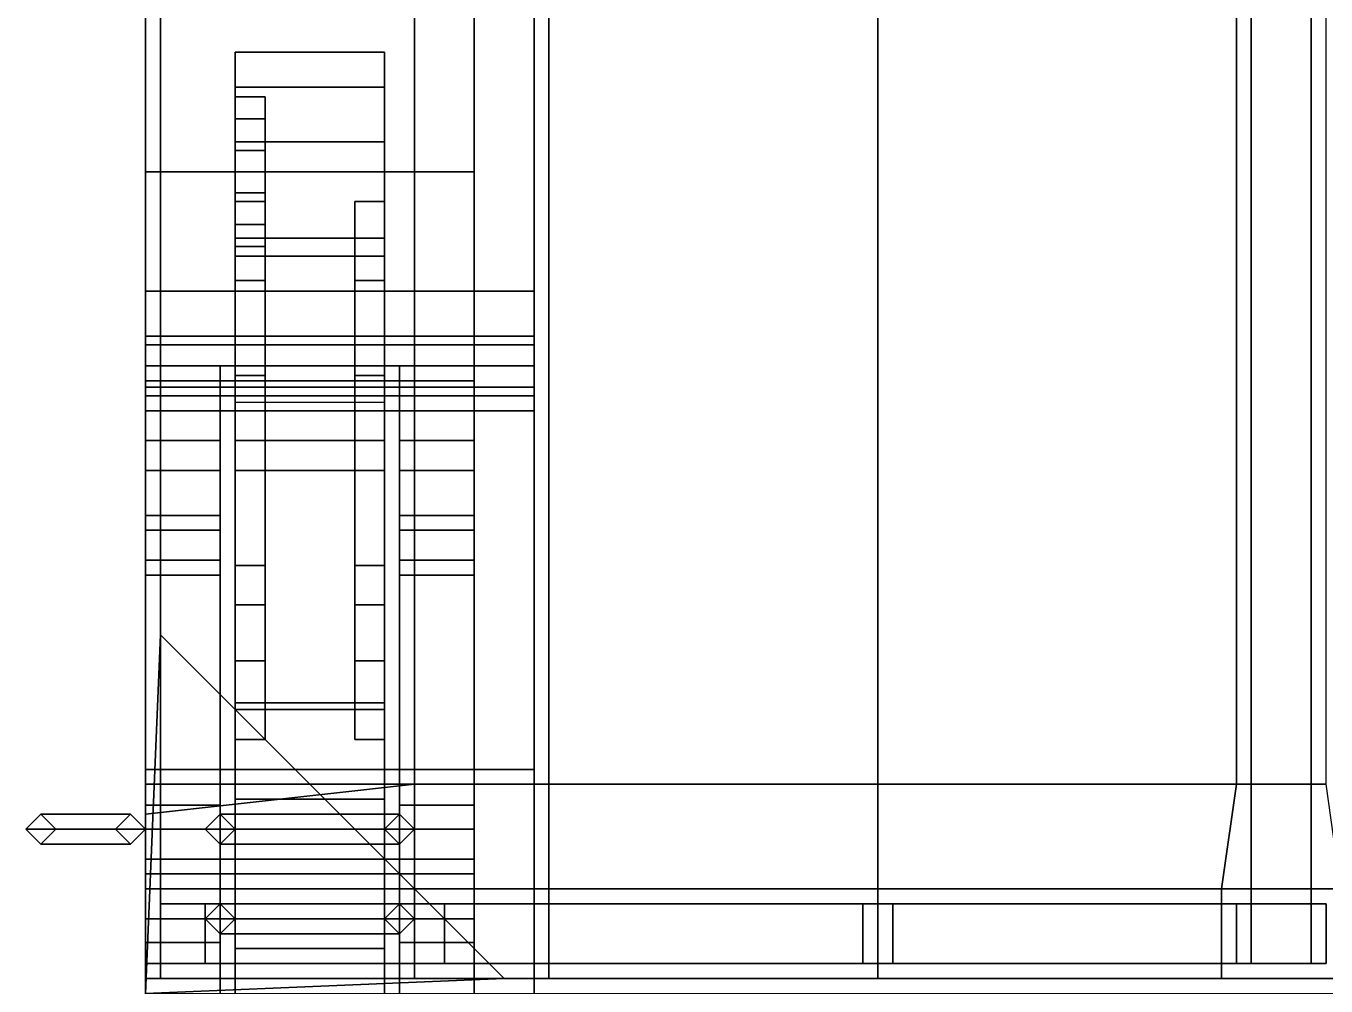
# Model space of a CAD drawing. Header units: millimetres. Extents: x -0.8 to 1, y -2.1 to 9.2.
# Drawn here: x -0.84 to 0.03, y 0.895 to 1.538 of the extents above; entities that cross this region are included whole.
import ezdxf

# ---------------------------------------------------------------- set-up
doc = ezdxf.new("R2010")
doc.units = ezdxf.units.MM
for name, color, linetype in [('internals', 3, 'Continuous'), ('tent', 3, 'Continuous'), ('tracks', 3, 'Continuous'), ('wheels', 2, 'Continuous')]:
    doc.layers.add(name, color=color, linetype=linetype)

msp = doc.modelspace()

# ---------------------------------------------------------------- linework, layer by layer
for points in [[(-0.75, 1.9, 1.7), (-0.76, 2.14, 1.7), (-0.76, 0.89, 1.7), (-0.75, 1.13, 1.7)], [(-0.76, 0.89, 1.12), (-0.76, 0.89, 1.7), (-0.76, 2.14, 1.7), (-0.76, 2.14, 0.78)], [(-0.76, 2.14, 0.78), (-0.76, 0.29, 0.78), (-0.76, 0.29, 1.12), (-0.76, 0.89, 1.12)], [(-0.02, 2.12, 1.81), (-0.02, 0.91, 1.81), (-0.02, 0.91, 1.85), (-0.02, 2.12, 1.85)], [(0.02, 2.12, 1.81), (0.02, 0.91, 1.81), (-0.02, 0.91, 1.81), (-0.02, 2.12, 1.81)], [(0.02, 0.91, 1.85), (0.02, 0.91, 1.81), (0.02, 2.12, 1.81), (0.02, 2.12, 1.85)], [(-0.02, 2.08, 1.85), (-0.02, 0.95, 1.85), (0.02, 0.95, 1.85), (0.02, 2.08, 1.85)], [(-0.5, 1.67, 0.27), (-0.5, -1.73, 0.27), (-0.5, -1.8, 0.41), (-0.5, 1.77, 0.41)], [(-0.5, 1.77, 0.41), (-0.5, -1.8, 0.41), (-0.5, -1.82, 0.49), (-0.5, 1.77, 0.78)], [(-0.5, 1.77, 0.78), (-0.5, -1.82, 0.49), (-0.5, -1.82, 0.57), (-0.5, -1.79, 0.69)], [(-0.5, 1.77, 0.78), (-0.5, -1.79, 0.69), (-0.5, -1.79, 0.69), (-0.5, -1.60111, 0.78)], [(0.5, 1.67, 0.27), (0.5, -1.73, 0.27), (-0.5, -1.73, 0.27), (-0.5, 1.67, 0.27)], [(-0.5, 1.32414, 0.66414), (-0.5, 1.36, 0.59), (-0.76, 1.36, 0.59), (-0.76, 1.32414, 0.66414)], [(-0.5, 1.36, 0.55), (-0.5, 1.33, 0.53), (-0.76, 1.33, 0.53), (-0.76, 1.36, 0.55)], [(-0.5, 1.36, 0.59), (-0.5, 1.36, 0.55), (-0.76, 1.36, 0.55), (-0.76, 1.36, 0.59)], [(-0.76, 1.31, 0.55), (-0.76, 1.28, 0.63), (-0.76, 1.32414, 0.66414), (-0.76, 1.36, 0.59)], [(-0.76, 1.33, 0.53), (-0.76, 1.31, 0.55), (-0.76, 1.36, 0.59), (-0.76, 1.36, 0.55)], [(-0.5, 1.33, 0.53), (-0.5, 1.31, 0.55), (-0.76, 1.31, 0.55), (-0.76, 1.33, 0.53)], [(-0.5, 1.31, 0.67), (-0.5, 1.32414, 0.66414), (-0.76, 1.32414, 0.66414), (-0.76, 1.31, 0.67)], [(-0.76, 1.28, 0.63), (-0.76, 1.29, 0.65), (-0.76, 1.31, 0.67), (-0.76, 1.32414, 0.66414)], [(-0.76, 1.3, 0.27), (-0.76, 1.31, 0.24), (-0.76, 1.31, 0.22), (-0.76, 1.29, 0.28)], [(-0.71, 1.3, 0.27), (-0.71, 1.31, 0.24), (-0.76, 1.31, 0.24), (-0.76, 1.3, 0.27)], [(-0.76, 1.31, 0.22), (-0.76, 1.31, 0.24), (-0.71, 1.31, 0.24), (-0.71, 1.31, 0.22)], [(-0.76, 1.29, 0.28), (-0.76, 1.31, 0.22), (-0.76, 1.29, 0.18), (-0.76, 1.26, 0.3)], [(-0.76, 1.29, 0.18), (-0.76, 1.31, 0.22), (-0.71, 1.31, 0.22), (-0.71, 1.29, 0.18)], [(-0.5, 1.31, 0.55), (-0.5, 1.28, 0.63), (-0.76, 1.28, 0.63), (-0.76, 1.31, 0.55)], [(-0.5, 1.29586, 0.66414), (-0.5, 1.31, 0.67), (-0.76, 1.31, 0.67), (-0.76, 1.29586, 0.66414)], [(-0.76, 1.29, 0.65), (-0.76, 1.29586, 0.66414), (-0.76, 1.29586, 0.66414), (-0.76, 1.31, 0.67)], [(-0.71, 1.31, 0.22), (-0.71, 1.31, 0.24), (-0.71, 1.3, 0.27), (-0.71, 1.29, 0.28)], [(-0.71, 1.29, 0.18), (-0.71, 1.31, 0.22), (-0.71, 1.29, 0.28), (-0.71, 1.26, 0.3)], [(-0.59, 1.29, 0.18), (-0.59, 1.31, 0.22), (-0.54, 1.31, 0.22), (-0.54, 1.29, 0.18)], [(-0.59, 1.29, 0.28), (-0.59, 1.31, 0.22), (-0.59, 1.29, 0.18), (-0.59, 1.26, 0.3)], [(-0.59, 1.31, 0.22), (-0.59, 1.31, 0.24), (-0.54, 1.31, 0.24), (-0.54, 1.31, 0.22)], [(-0.54, 1.3, 0.27), (-0.54, 1.31, 0.24), (-0.59, 1.31, 0.24), (-0.59, 1.3, 0.27)], [(-0.59, 1.3, 0.27), (-0.59, 1.31, 0.24), (-0.59, 1.31, 0.22), (-0.59, 1.29, 0.28)], [(-0.54, 1.29, 0.18), (-0.54, 1.31, 0.22), (-0.54, 1.29, 0.28), (-0.54, 1.26, 0.3)], [(-0.54, 1.31, 0.22), (-0.54, 1.31, 0.24), (-0.54, 1.3, 0.27), (-0.54, 1.29, 0.28)], [(-0.71, 1.29, 0.28), (-0.71, 1.3, 0.27), (-0.76, 1.3, 0.27), (-0.76, 1.29, 0.28)], [(-0.54, 1.29, 0.28), (-0.54, 1.3, 0.27), (-0.59, 1.3, 0.27), (-0.59, 1.29, 0.28)], [(-0.5, 1.29, 0.65), (-0.5, 1.29586, 0.66414), (-0.76, 1.29586, 0.66414), (-0.76, 1.29, 0.65)], [(-0.71, 1.26, 0.3), (-0.71, 1.29, 0.28), (-0.76, 1.29, 0.28), (-0.76, 1.26, 0.3)], [(-0.76, 1.26, 0.17), (-0.76, 1.29, 0.18), (-0.71, 1.29, 0.18), (-0.71, 1.26, 0.17)], [(-0.76, 1.26, 0.3), (-0.76, 1.29, 0.18), (-0.76, 1.26, 0.17), (-0.76, 1.24, 0.3)], [(-0.5, 1.28, 0.63), (-0.5, 1.29, 0.65), (-0.76, 1.29, 0.65), (-0.76, 1.28, 0.63)], [(-0.71, 1.26, 0.17), (-0.71, 1.29, 0.18), (-0.71, 1.26, 0.3), (-0.71, 1.24, 0.3)], [(-0.59, 1.26, 0.3), (-0.59, 1.29, 0.18), (-0.59, 1.26, 0.17), (-0.59, 1.24, 0.3)], [(-0.59, 1.26, 0.17), (-0.59, 1.29, 0.18), (-0.54, 1.29, 0.18), (-0.54, 1.26, 0.17)], [(-0.54, 1.26, 0.3), (-0.54, 1.29, 0.28), (-0.59, 1.29, 0.28), (-0.59, 1.26, 0.3)], [(-0.54, 1.26, 0.17), (-0.54, 1.29, 0.18), (-0.54, 1.26, 0.3), (-0.54, 1.24, 0.3)], [(-0.7, 1.28, 0.63), (-0.7, 1.28583, 0.61444), (-0.7, 1.26, 0.58), (-0.7, 1.24, 0.62)], [(-0.7, 1.26, 0.58), (-0.7, 1.28583, 0.61444), (-0.6, 1.28583, 0.61444), (-0.6, 1.26, 0.58)], [(-0.6, 1.24, 0.62), (-0.6, 1.28, 0.63), (-0.7, 1.28, 0.63), (-0.7, 1.24, 0.62)], [(-0.6, 1.26, 0.58), (-0.6, 1.28583, 0.61444), (-0.6, 1.28, 0.63), (-0.6, 1.24, 0.62)], [(-0.76, 1.24, 0.3), (-0.76, 1.26, 0.17), (-0.76, 1.21, 0.17), (-0.76, 1.2, 0.29)], [(-0.76, 1.21, 0.17), (-0.76, 1.26, 0.17), (-0.71, 1.26, 0.17), (-0.71, 1.21, 0.17)], [(-0.71, 1.24, 0.3), (-0.71, 1.26, 0.3), (-0.76, 1.26, 0.3), (-0.76, 1.24, 0.3)], [(-0.71, 1.21, 0.17), (-0.71, 1.26, 0.17), (-0.71, 1.24, 0.3), (-0.71, 1.2, 0.29)], [(-0.7, 1.24, 0.62), (-0.7, 1.26, 0.58), (-0.7, 1.08, 0.53), (-0.7, 1.08, 0.58)], [(-0.7, 1.08, 0.53), (-0.7, 1.26, 0.58), (-0.6, 1.26, 0.58), (-0.6, 1.08, 0.53)], [(-0.6, 1.08, 0.53), (-0.6, 1.26, 0.58), (-0.6, 1.24, 0.62), (-0.6, 1.08, 0.58)], [(-0.54, 1.24, 0.3), (-0.54, 1.26, 0.3), (-0.59, 1.26, 0.3), (-0.59, 1.24, 0.3)], [(-0.59, 1.21, 0.17), (-0.59, 1.26, 0.17), (-0.54, 1.26, 0.17), (-0.54, 1.21, 0.17)], [(-0.59, 1.24, 0.3), (-0.59, 1.26, 0.17), (-0.59, 1.21, 0.17), (-0.59, 1.2, 0.29)], [(-0.54, 1.21, 0.17), (-0.54, 1.26, 0.17), (-0.54, 1.24, 0.3), (-0.54, 1.2, 0.29)], [(-0.71, 1.2, 0.29), (-0.71, 1.24, 0.3), (-0.76, 1.24, 0.3), (-0.76, 1.2, 0.29)], [(-0.6, 1.08, 0.58), (-0.6, 1.24, 0.62), (-0.7, 1.24, 0.62), (-0.7, 1.08, 0.58)], [(-0.54, 1.2, 0.29), (-0.54, 1.24, 0.3), (-0.59, 1.24, 0.3), (-0.59, 1.2, 0.29)], [(-0.76, 1.2, 0.29), (-0.76, 1.21, 0.17), (-0.76, 1.18, 0.19), (-0.76, 1.17, 0.26)], [(-0.76, 1.18, 0.19), (-0.76, 1.21, 0.17), (-0.71, 1.21, 0.17), (-0.71, 1.18, 0.19)], [(-0.71, 1.18, 0.19), (-0.71, 1.21, 0.17), (-0.71, 1.2, 0.29), (-0.71, 1.17, 0.26)], [(-0.59, 1.18, 0.19), (-0.59, 1.21, 0.17), (-0.54, 1.21, 0.17), (-0.54, 1.18, 0.19)], [(-0.59, 1.2, 0.29), (-0.59, 1.21, 0.17), (-0.59, 1.18, 0.19), (-0.59, 1.17, 0.26)], [(-0.54, 1.18, 0.19), (-0.54, 1.21, 0.17), (-0.54, 1.2, 0.29), (-0.54, 1.17, 0.26)], [(-0.76, 1.04, 0.33), (-0.76, 1.2, 0.29), (-0.76, 1.17, 0.26), (-0.76, 1.04, 0.3)], [(-0.71, 1.04, 0.33), (-0.71, 1.2, 0.29), (-0.76, 1.2, 0.29), (-0.76, 1.04, 0.33)], [(-0.71, 1.17, 0.26), (-0.71, 1.2, 0.29), (-0.71, 1.04, 0.33), (-0.71, 1.04, 0.3)], [(-0.54, 1.04, 0.33), (-0.54, 1.2, 0.29), (-0.59, 1.2, 0.29), (-0.59, 1.04, 0.33)], [(-0.59, 1.04, 0.33), (-0.59, 1.2, 0.29), (-0.59, 1.17, 0.26), (-0.59, 1.04, 0.3)], [(-0.54, 1.17, 0.26), (-0.54, 1.2, 0.29), (-0.54, 1.04, 0.33), (-0.54, 1.04, 0.3)], [(-0.76, 1.01594, 0.19187), (-0.76, 1.17, 0.21), (-0.76, 1.18, 0.19), (-0.76, 1, 0.16)], [(-0.76, 1, 0.16), (-0.76, 1.18, 0.19), (-0.71, 1.18, 0.19), (-0.71, 1, 0.16)], [(-0.76, 1.17, 0.26), (-0.76, 1.18, 0.19), (-0.76, 1.17, 0.21), (-0.76, 1.17, 0.26)], [(-0.71, 1.18, 0.19), (-0.71, 1.17, 0.21), (-0.71, 1.01594, 0.19187), (-0.71, 1, 0.16)], [(-0.71, 1.17, 0.21), (-0.71, 1.18, 0.19), (-0.71, 1.17, 0.26)], [(-0.59, 1, 0.16), (-0.59, 1.18, 0.19), (-0.54, 1.18, 0.19), (-0.54, 1, 0.16)], [(-0.59, 1.01594, 0.19187), (-0.59, 1.17, 0.21), (-0.59, 1.18, 0.19), (-0.59, 1, 0.16)], [(-0.59, 1.17, 0.26), (-0.59, 1.18, 0.19), (-0.59, 1.17, 0.21), (-0.59, 1.17, 0.26)], [(-0.54, 1.18, 0.19), (-0.54, 1.17, 0.21), (-0.54, 1.01594, 0.19187), (-0.54, 1, 0.16)], [(-0.54, 1.17, 0.21), (-0.54, 1.18, 0.19), (-0.54, 1.17, 0.26)], [(-0.71, 1.01594, 0.19187), (-0.71, 1.17, 0.21), (-0.76, 1.17, 0.21), (-0.76, 1.01594, 0.19187)], [(-0.76, 1.04, 0.3), (-0.76, 1.17, 0.26), (-0.71, 1.17, 0.26), (-0.71, 1.04, 0.3)], [(-0.76, 1.17, 0.26), (-0.76, 1.17, 0.21), (-0.71, 1.17, 0.21), (-0.71, 1.17, 0.26)], [(-0.59, 1.04, 0.3), (-0.59, 1.17, 0.26), (-0.54, 1.17, 0.26), (-0.54, 1.04, 0.3)], [(-0.54, 1.01594, 0.19187), (-0.54, 1.17, 0.21), (-0.59, 1.17, 0.21), (-0.59, 1.01594, 0.19187)], [(-0.59, 1.17, 0.26), (-0.59, 1.17, 0.21), (-0.54, 1.17, 0.21), (-0.54, 1.17, 0.26)], [(-0.76, 0.89, 1.7), (-0.76, 0.89, 1.7), (-0.52, 0.9, 1.7), (-0.75, 1.13, 1.7)], [(-0.75, 1.13, 1.69), (-0.75, 1.13, 1.7), (-0.52, 0.9, 1.7), (-0.52, 0.9, 1.69)], [(-0.7, 1.08, 0.58), (-0.7, 1.08, 0.53), (-0.7, 0.86, 0.53), (-0.7, 0.86, 0.58)], [(-0.7, 0.86, 0.53), (-0.7, 1.08, 0.53), (-0.6, 1.08, 0.53), (-0.6, 0.86, 0.53)], [(-0.6, 0.86, 0.58), (-0.6, 1.08, 0.58), (-0.7, 1.08, 0.58), (-0.7, 0.86, 0.58)], [(-0.6, 0.86, 0.53), (-0.6, 1.08, 0.53), (-0.6, 1.08, 0.58), (-0.6, 0.86, 0.58)], [(-0.71, 1.04, 0.24), (-0.71, 1.01594, 0.19187), (-0.76, 1.01594, 0.19187), (-0.76, 1.04, 0.24)], [(-0.76, 1.03, 0.52), (-0.76, 1.04, 0.41), (-0.76, 0.9, 0.41), (-0.76, 0.91, 0.52)], [(-0.76, 1.04, 0.24), (-0.76, 1, 0.16), (-0.76, 0.94, 0.16), (-0.76, 0.9, 0.24)], [(-0.76, 1.04, 0.41), (-0.76, 1.04, 0.24), (-0.76, 0.9, 0.24), (-0.76, 0.9, 0.41)], [(-0.71, 1.04, 0.41), (-0.71, 1.04, 0.24), (-0.76, 1.04, 0.24), (-0.76, 1.04, 0.41)], [(-0.5, 1.03, 0.52), (-0.5, 1.04, 0.41), (-0.76, 1.04, 0.41), (-0.76, 1.03, 0.52)], [(-0.71, 0.94, 0.16), (-0.71, 1, 0.16), (-0.71, 1.04, 0.24), (-0.71, 0.9, 0.24)], [(-0.71, 0.9, 0.24), (-0.71, 1.04, 0.24), (-0.71, 1.04, 0.41), (-0.71, 0.9, 0.41)], [(-0.71, 0.9, 0.41), (-0.71, 1.04, 0.41), (-0.5, 1.04, 0.41), (-0.5, 0.9, 0.41)], [(-0.54, 1.04, 0.41), (-0.54, 1.04, 0.24), (-0.59, 1.04, 0.24), (-0.59, 1.04, 0.41)], [(-0.54, 1.04, 0.24), (-0.54, 1.01594, 0.19187), (-0.59, 1.01594, 0.19187), (-0.59, 1.04, 0.24)], [(-0.59, 1.04, 0.24), (-0.59, 0.9, 0.24), (-0.59, 0.9, 0.41), (-0.59, 1.04, 0.41)], [(-0.59, 1, 0.16), (-0.59, 0.94, 0.16), (-0.59, 0.9, 0.24), (-0.59, 1.04, 0.24)], [(-0.54, 0.9, 0.41), (-0.54, 0.9, 0.24), (-0.54, 1.04, 0.24), (-0.54, 1.04, 0.41)], [(-0.54, 0.9, 0.24), (-0.54, 0.94, 0.16), (-0.54, 1, 0.16), (-0.54, 1.04, 0.24)], [(-0.5, 0.9, 0.41), (-0.5, 1.04, 0.41), (-0.5, 1.03, 0.52), (-0.5, 0.91, 0.52)], [(-0.5, 0.91, 0.52), (-0.5, 1.03, 0.52), (-0.76, 1.03, 0.52), (-0.76, 0.91, 0.52)], [(-0.84, 1, 1.29), (-0.83, 1.01, 1.3), (-0.77, 1.01, 1.3), (-0.76, 1, 1.29)], [(-0.84, 1, 1.34), (-0.83, 1.01, 1.34), (-0.83, 1.01, 1.3), (-0.84, 1, 1.29)], [(-0.83, 0.99, 1.34), (-0.82, 1, 1.34), (-0.83, 1.01, 1.34), (-0.84, 1, 1.34)], [(-0.83, 0.99, 1.5), (-0.82, 1, 1.5), (-0.83, 1.01, 1.5), (-0.84, 1, 1.5)], [(-0.84, 1, 1.5), (-0.83, 1.01, 1.5), (-0.83, 1.01, 1.46), (-0.84, 1, 1.45)], [(-0.84, 1, 1.45), (-0.83, 1.01, 1.46), (-0.77, 1.01, 1.46), (-0.76, 1, 1.45)], [(-0.83, 1.01, 1.3), (-0.82, 1, 1.31), (-0.78, 1, 1.31), (-0.77, 1.01, 1.3)], [(-0.83, 1.01, 1.34), (-0.82, 1, 1.34), (-0.82, 1, 1.31), (-0.83, 1.01, 1.3)], [(-0.83, 1.01, 1.5), (-0.82, 1, 1.5), (-0.82, 1, 1.47), (-0.83, 1.01, 1.46)], [(-0.83, 1.01, 1.46), (-0.82, 1, 1.47), (-0.78, 1, 1.47), (-0.77, 1.01, 1.46)], [(-0.78, 1, 1.39), (-0.77, 1.01, 1.39), (-0.77, 1.01, 1.3), (-0.78, 1, 1.31)], [(-0.77, 0.99, 1.39), (-0.76, 1, 1.39), (-0.77, 1.01, 1.39), (-0.78, 1, 1.39)], [(-0.77, 0.99, 1.55), (-0.76, 1, 1.55), (-0.77, 1.01, 1.55), (-0.78, 1, 1.55)], [(-0.78, 1, 1.55), (-0.77, 1.01, 1.55), (-0.77, 1.01, 1.46), (-0.78, 1, 1.47)], [(-0.77, 1.01, 1.39), (-0.76, 1, 1.39), (-0.76, 1, 1.29), (-0.77, 1.01, 1.3)], [(-0.77, 1.01, 1.55), (-0.76, 1, 1.55), (-0.76, 1, 1.45), (-0.77, 1.01, 1.46)], [(-0.71, 1.01, 0.59), (-0.72, 1, 0.6), (-0.58, 1, 0.6), (-0.59, 1.01, 0.59)], [(-0.71, 1.01, 0.52), (-0.72, 1, 0.52), (-0.72, 1, 0.6), (-0.71, 1.01, 0.59)], [(-0.7, 1, 0.58), (-0.71, 1.01, 0.59), (-0.59, 1.01, 0.59), (-0.6, 1, 0.58)], [(-0.7, 1, 0.52), (-0.71, 1.01, 0.52), (-0.71, 1.01, 0.59), (-0.7, 1, 0.58)], [(-0.59, 1.01, 0.52), (-0.6, 1, 0.52), (-0.6, 1, 0.58), (-0.59, 1.01, 0.59)], [(-0.58, 1, 0.52), (-0.59, 1.01, 0.52), (-0.59, 1.01, 0.59), (-0.58, 1, 0.6)], [(-0.83, 0.99, 1.3), (-0.84, 1, 1.29), (-0.76, 1, 1.29), (-0.77, 0.99, 1.3)], [(-0.83, 0.99, 1.34), (-0.84, 1, 1.34), (-0.84, 1, 1.29), (-0.83, 0.99, 1.3)], [(-0.83, 0.99, 1.5), (-0.84, 1, 1.5), (-0.84, 1, 1.45), (-0.83, 0.99, 1.46)], [(-0.83, 0.99, 1.46), (-0.84, 1, 1.45), (-0.76, 1, 1.45), (-0.77, 0.99, 1.46)], [(-0.82, 1, 1.31), (-0.83, 0.99, 1.3), (-0.77, 0.99, 1.3), (-0.78, 1, 1.31)], [(-0.82, 1, 1.34), (-0.83, 0.99, 1.34), (-0.83, 0.99, 1.3), (-0.82, 1, 1.31)], [(-0.82, 1, 1.5), (-0.83, 0.99, 1.5), (-0.83, 0.99, 1.46), (-0.82, 1, 1.47)], [(-0.82, 1, 1.47), (-0.83, 0.99, 1.46), (-0.77, 0.99, 1.46), (-0.78, 1, 1.47)], [(-0.77, 0.99, 1.39), (-0.78, 1, 1.39), (-0.78, 1, 1.31), (-0.77, 0.99, 1.3)], [(-0.77, 0.99, 1.55), (-0.78, 1, 1.55), (-0.78, 1, 1.47), (-0.77, 0.99, 1.46)], [(-0.76, 1, 1.39), (-0.77, 0.99, 1.39), (-0.77, 0.99, 1.3), (-0.76, 1, 1.29)], [(-0.76, 1, 1.55), (-0.77, 0.99, 1.55), (-0.77, 0.99, 1.46), (-0.76, 1, 1.45)], [(-0.76, 0.94, 0.16), (-0.76, 1, 0.16), (-0.71, 1, 0.16), (-0.71, 0.94, 0.16)], [(-0.72, 1, 0.6), (-0.71, 0.99, 0.59), (-0.59, 0.99, 0.59), (-0.58, 1, 0.6)], [(-0.72, 1, 0.52), (-0.71, 0.99, 0.52), (-0.71, 0.99, 0.59), (-0.72, 1, 0.6)], [(-0.71, 0.99, 0.59), (-0.7, 1, 0.58), (-0.6, 1, 0.58), (-0.59, 0.99, 0.59)], [(-0.71, 0.99, 0.52), (-0.7, 1, 0.52), (-0.7, 1, 0.58), (-0.71, 0.99, 0.59)], [(-0.6, 1, 0.52), (-0.59, 0.99, 0.52), (-0.59, 0.99, 0.59), (-0.6, 1, 0.58)], [(-0.59, 0.99, 0.52), (-0.58, 1, 0.52), (-0.58, 1, 0.6), (-0.59, 0.99, 0.59)], [(-0.54, 1, 0.16), (-0.54, 0.94, 0.16), (-0.59, 0.94, 0.16), (-0.59, 1, 0.16)], [(-0.75, 0.95, 1.79), (-0.72, 0.95, 1.77), (-0.72, 0.95, 1.7), (-0.75, 0.95, 1.7)], [(-0.75, 0.91, 1.7), (-0.75, 0.91, 1.79), (-0.75, 0.95, 1.79), (-0.75, 0.95, 1.7)], [(-0.58, 0.95, 1.83), (-0.56, 0.95, 1.81), (-0.72, 0.95, 1.77), (-0.75, 0.95, 1.79)], [(-0.75, 0.91, 1.79), (-0.58, 0.91, 1.83), (-0.58, 0.95, 1.83), (-0.75, 0.95, 1.79)], [(-0.71, 0.95, 0.52), (-0.72, 0.94, 0.52), (-0.72, 0.94, 0.6), (-0.71, 0.95, 0.59)], [(-0.71, 0.95, 0.59), (-0.72, 0.94, 0.6), (-0.58, 0.94, 0.6), (-0.59, 0.95, 0.59)], [(-0.72, 0.95, 1.7), (-0.72, 0.95, 1.77), (-0.72, 0.91, 1.77), (-0.72, 0.91, 1.7)], [(-0.72, 0.95, 1.77), (-0.56, 0.95, 1.81), (-0.56, 0.91, 1.81), (-0.72, 0.91, 1.77)], [(-0.7, 0.94, 0.52), (-0.71, 0.95, 0.52), (-0.71, 0.95, 0.59), (-0.7, 0.94, 0.58)], [(-0.7, 0.94, 0.58), (-0.71, 0.95, 0.59), (-0.59, 0.95, 0.59), (-0.6, 0.94, 0.58)], [(-0.59, 0.95, 0.52), (-0.6, 0.94, 0.52), (-0.6, 0.94, 0.58), (-0.59, 0.95, 0.59)], [(-0.58, 0.94, 0.52), (-0.59, 0.95, 0.52), (-0.59, 0.95, 0.59), (-0.58, 0.94, 0.6)], [(-0.26, 0.95, 1.87), (-0.28, 0.95, 1.84), (-0.56, 0.95, 1.81), (-0.58, 0.95, 1.83)], [(-0.58, 0.91, 1.83), (-0.26, 0.91, 1.87), (-0.26, 0.95, 1.87), (-0.58, 0.95, 1.83)], [(-0.56, 0.95, 1.81), (-0.28, 0.95, 1.84), (-0.28, 0.91, 1.84), (-0.56, 0.91, 1.81)], [(-0.03, 0.95, 1.88), (-0.03, 0.95, 1.85), (-0.28, 0.95, 1.84), (-0.26, 0.95, 1.87)], [(-0.28, 0.95, 1.84), (-0.03, 0.95, 1.85), (-0.03, 0.91, 1.85), (-0.28, 0.91, 1.84)], [(-0.26, 0.91, 1.87), (-0.03, 0.91, 1.88), (-0.03, 0.95, 1.88), (-0.26, 0.95, 1.87)], [(0.03, 0.95, 1.88), (0.03, 0.95, 1.85), (-0.03, 0.95, 1.85), (-0.03, 0.95, 1.88)], [(-0.03, 0.95, 1.85), (0.03, 0.95, 1.85), (0.03, 0.91, 1.85), (-0.03, 0.91, 1.85)], [(-0.03, 0.91, 1.88), (0.03, 0.91, 1.88), (0.03, 0.95, 1.88), (-0.03, 0.95, 1.88)], [(-0.76, 0.76, 0.19), (-0.76, 0.77, 0.21), (-0.76, 0.92406, 0.19187), (-0.76, 0.94, 0.16)], [(-0.71, 0.94, 0.16), (-0.71, 0.76, 0.19), (-0.76, 0.76, 0.19), (-0.76, 0.94, 0.16)], [(-0.72, 0.94, 0.52), (-0.71, 0.93, 0.52), (-0.71, 0.93, 0.59), (-0.72, 0.94, 0.6)], [(-0.72, 0.94, 0.6), (-0.71, 0.93, 0.59), (-0.59, 0.93, 0.59), (-0.58, 0.94, 0.6)], [(-0.71, 0.92406, 0.19187), (-0.71, 0.77, 0.21), (-0.71, 0.76, 0.19), (-0.71, 0.94, 0.16)], [(-0.71, 0.93, 0.52), (-0.7, 0.94, 0.52), (-0.7, 0.94, 0.58), (-0.71, 0.93, 0.59)], [(-0.71, 0.93, 0.59), (-0.7, 0.94, 0.58), (-0.6, 0.94, 0.58), (-0.59, 0.93, 0.59)], [(-0.6, 0.94, 0.52), (-0.59, 0.93, 0.52), (-0.59, 0.93, 0.59), (-0.6, 0.94, 0.58)], [(-0.54, 0.94, 0.16), (-0.54, 0.76, 0.19), (-0.59, 0.76, 0.19), (-0.59, 0.94, 0.16)], [(-0.59, 0.76, 0.19), (-0.59, 0.77, 0.21), (-0.59, 0.92406, 0.19187), (-0.59, 0.94, 0.16)], [(-0.59, 0.93, 0.52), (-0.58, 0.94, 0.52), (-0.58, 0.94, 0.6), (-0.59, 0.93, 0.59)], [(-0.54, 0.92406, 0.19187), (-0.54, 0.77, 0.21), (-0.54, 0.76, 0.19), (-0.54, 0.94, 0.16)], [(-0.76, 0.92406, 0.19187), (-0.76, 0.77, 0.21), (-0.71, 0.77, 0.21), (-0.71, 0.92406, 0.19187)], [(-0.76, 0.9, 0.24), (-0.76, 0.92406, 0.19187), (-0.71, 0.92406, 0.19187), (-0.71, 0.9, 0.24)], [(-0.59, 0.92406, 0.19187), (-0.59, 0.77, 0.21), (-0.54, 0.77, 0.21), (-0.54, 0.92406, 0.19187)], [(-0.59, 0.9, 0.24), (-0.59, 0.92406, 0.19187), (-0.54, 0.92406, 0.19187), (-0.54, 0.9, 0.24)], [(-0.76, 0.91, 0.52), (-0.76, 0.9, 0.41), (-0.5, 0.9, 0.41), (-0.5, 0.91, 0.52)], [(-0.72, 0.91, 1.7), (-0.72, 0.91, 1.77), (-0.75, 0.91, 1.79), (-0.75, 0.91, 1.7)], [(-0.72, 0.91, 1.77), (-0.56, 0.91, 1.81), (-0.58, 0.91, 1.83), (-0.75, 0.91, 1.79)], [(-0.56, 0.91, 1.81), (-0.28, 0.91, 1.84), (-0.26, 0.91, 1.87), (-0.58, 0.91, 1.83)], [(-0.28, 0.91, 1.84), (-0.03, 0.91, 1.85), (-0.03, 0.91, 1.88), (-0.26, 0.91, 1.87)], [(-0.03, 0.91, 1.85), (0.03, 0.91, 1.85), (0.03, 0.91, 1.88), (-0.03, 0.91, 1.88)], [(-0.02, 0.91, 1.85), (-0.02, 0.91, 1.81), (0.02, 0.91, 1.81), (0.02, 0.91, 1.85)], [(-0.52, 0.9, 1.7), (-0.76, 0.89, 1.7), (0.76, 0.89, 1.7), (0.52, 0.9, 1.7)], [(-0.71, 0.9, 0.3), (-0.71, 0.77, 0.26), (-0.76, 0.77, 0.26), (-0.76, 0.9, 0.3)], [(-0.76, 0.77, 0.26), (-0.76, 0.74, 0.29), (-0.76, 0.9, 0.33), (-0.76, 0.9, 0.3)], [(-0.76, 0.9, 0.33), (-0.76, 0.74, 0.29), (-0.71, 0.74, 0.29), (-0.71, 0.9, 0.33)], [(-0.76, 0.9, 0.41), (-0.76, 0.9, 0.24), (-0.71, 0.9, 0.24), (-0.71, 0.9, 0.41)], [(-0.71, 0.9, 0.33), (-0.71, 0.74, 0.29), (-0.71, 0.77, 0.26), (-0.71, 0.9, 0.3)], [(-0.59, 0.9, 0.33), (-0.59, 0.74, 0.29), (-0.54, 0.74, 0.29), (-0.54, 0.9, 0.33)], [(-0.59, 0.77, 0.26), (-0.59, 0.74, 0.29), (-0.59, 0.9, 0.33), (-0.59, 0.9, 0.3)], [(-0.54, 0.9, 0.3), (-0.54, 0.77, 0.26), (-0.59, 0.77, 0.26), (-0.59, 0.9, 0.3)], [(-0.59, 0.9, 0.41), (-0.59, 0.9, 0.24), (-0.54, 0.9, 0.24), (-0.54, 0.9, 0.41)], [(-0.54, 0.9, 0.33), (-0.54, 0.74, 0.29), (-0.54, 0.77, 0.26), (-0.54, 0.9, 0.3)]]:
    msp.add_3dface(points)
at = {"layer": 'internals'}
for points in [[(-0.49, 0.9, 1.07), (-0.49, 2.13, 1.07), (-0.75, 2.13, 1.07), (-0.75, 0.9, 1.07)], [(-0.75, 0.9, 1.07), (-0.75, 2.13, 1.07), (-0.75, 1.9, 1.69), (-0.75, 1.13, 1.69)], [(-0.49, 1.76, 0.79), (-0.49, 2.13, 0.79), (-0.49, 2.13, 1.07), (-0.49, 0.9, 1.07)], [(-0.75, 1.9, 1.7), (-0.75, 1.13, 1.7), (-0.75, 1.13, 1.69), (-0.75, 1.9, 1.69)], [(0.49, 0.9, 0.71), (0.49, 1.76, 0.71), (-0.49, 1.76, 0.71), (-0.49, 0.9, 0.71)], [(-0.49, 0.9, 0.71), (-0.49, 1.76, 0.71), (-0.49, 1.76, 0.79), (-0.49, 0.9, 1.07)], [(-0.75, 0.9, 1.07), (-0.75, 0.9, 1.07), (-0.75, 1.13, 1.69), (-0.75, 0.9, 1.69)], [(-0.52, 0.9, 1.69), (0.52, 0.9, 1.69), (0.75, 0.9, 1.07), (-0.75, 0.9, 1.07)], [(-0.75, 0.9, 1.07), (-0.75, 0.9, 1.07), (-0.75, 0.9, 1.69), (-0.52, 0.9, 1.69)], [(-0.52, 0.9, 1.7), (0.52, 0.9, 1.7), (0.52, 0.9, 1.69), (-0.52, 0.9, 1.69)], [(0.49, 0.9, 1.07), (0.49, 0.9, 0.71), (-0.49, 0.9, 0.71), (-0.49, 0.9, 1.07)]]:
    msp.add_3dface(points, dxfattribs=at)
at = {"layer": 'tent'}
for points in [[(-0.76, 0.96, 1.7), (-0.76, 1.01, 1.79), (-0.76, 2.01, 1.79), (-0.76, 2.07, 1.7)], [(-0.76, 1.01, 1.79), (-0.58, 1.03, 1.83), (-0.58, 1.99, 1.83), (-0.76, 2.01, 1.79)], [(-0.58, 1.03, 1.83), (-0.27, 1.03, 1.86), (-0.27, 1.99, 1.86), (-0.58, 1.99, 1.83)], [(-0.27, 1.03, 1.86), (-0.03, 1.03, 1.86), (-0.03, 1.99, 1.86), (-0.27, 1.99, 1.86)], [(0.03, 1.99, 1.86), (-0.03, 1.99, 1.86), (-0.03, 1.03, 1.86), (0.03, 1.03, 1.86)], [(-0.76, 0.96, 1.8), (-0.58, 0.96, 1.84), (-0.58, 1.03, 1.83), (-0.76, 1.01, 1.79)], [(-0.58, 0.96, 1.84), (-0.27, 0.96, 1.88), (-0.27, 1.03, 1.86), (-0.58, 1.03, 1.83)], [(-0.27, 0.96, 1.88), (-0.04, 0.96, 1.89), (-0.03, 1.03, 1.86), (-0.27, 1.03, 1.86)], [(0.03, 1.03, 1.86), (-0.03, 1.03, 1.86), (-0.04, 0.96, 1.89), (0.04, 0.96, 1.89)], [(-0.76, 0.96, 1.7), (-0.76, 0.96, 1.8), (-0.76, 1.01, 1.79), (-0.76, 0.96, 1.7)], [(-0.76, 0.9, 1.7), (-0.76, 0.9, 1.8), (-0.76, 0.96, 1.8), (-0.76, 0.96, 1.7)], [(-0.76, 0.9, 1.8), (-0.58, 0.9, 1.84), (-0.58, 0.96, 1.84), (-0.76, 0.96, 1.8)], [(-0.58, 0.9, 1.84), (-0.27, 0.9, 1.88), (-0.27, 0.96, 1.88), (-0.58, 0.96, 1.84)], [(-0.27, 0.9, 1.88), (-0.04, 0.9, 1.89), (-0.04, 0.96, 1.89), (-0.27, 0.96, 1.88)], [(0.04, 0.96, 1.89), (-0.04, 0.96, 1.89), (-0.04, 0.9, 1.89), (0.04, 0.9, 1.89)], [(0.76, 0.9, 1.7), (0.76, 0.9, 1.8), (-0.76, 0.9, 1.8), (-0.76, 0.9, 1.7)], [(0.76, 0.9, 1.8), (0.58, 0.9, 1.84), (-0.58, 0.9, 1.84), (-0.76, 0.9, 1.8)], [(0.58, 0.9, 1.84), (0.27, 0.9, 1.88), (-0.27, 0.9, 1.88), (-0.58, 0.9, 1.84)], [(0.27, 0.9, 1.88), (0.04, 0.9, 1.89), (-0.04, 0.9, 1.89), (-0.27, 0.9, 1.88)]]:
    msp.add_3dface(points, dxfattribs=at)
at = {"layer": 'tracks'}
for points in [[(-0.54, 1.92, 0.34), (-0.54, 1.31), (-0.76, 1.31), (-0.76, 1.92, 0.34)], [(-0.76, 1.92, 0.34), (-0.76, 1.31), (-0.76, 1.3, 0.02), (-0.76, 1.9, 0.36)], [(-0.54, 1.3, 0.02), (-0.54, 1.31), (-0.54, 1.92, 0.34), (-0.54, 1.9, 0.36)], [(-0.76, 1.9, 0.36), (-0.76, 1.3, 0.02), (-0.54, 1.3, 0.02), (-0.54, 1.9, 0.36)], [(-0.76, 1.44, 0.7), (-0.76, 1.77, 0.69), (-0.54, 1.77, 0.69), (-0.54, 1.44, 0.7)], [(-0.76, 1.44, 0.73), (-0.76, 1.77, 0.72), (-0.76, 1.77, 0.69), (-0.76, 1.44, 0.7)], [(-0.54, 1.44, 0.73), (-0.54, 1.77, 0.72), (-0.76, 1.77, 0.72), (-0.76, 1.44, 0.73)], [(-0.54, 1.77, 0.69), (-0.54, 1.77, 0.72), (-0.54, 1.44, 0.73), (-0.54, 1.44, 0.7)], [(-0.54, 0.98, 0.73), (-0.54, 1.44, 0.73), (-0.76, 1.44, 0.73), (-0.76, 0.98, 0.73)], [(-0.76, 0.98, 0.73), (-0.76, 1.44, 0.73), (-0.76, 1.44, 0.7), (-0.76, 0.97, 0.7)], [(-0.76, 0.97, 0.7), (-0.76, 1.44, 0.7), (-0.54, 1.44, 0.7), (-0.54, 0.97, 0.7)], [(-0.54, 1.44, 0.7), (-0.54, 1.44, 0.73), (-0.54, 0.98, 0.73), (-0.54, 0.97, 0.7)], [(-0.76, 1.31), (-0.76, -1.34), (-0.76, -1.32, 0.02), (-0.76, 1.3, 0.02)], [(-0.54, 1.31), (-0.54, -1.34), (-0.76, -1.34), (-0.76, 1.31)], [(-0.54, -1.32, 0.02), (-0.54, -1.34), (-0.54, 1.31), (-0.54, 1.3, 0.02)], [(-0.76, 1.3, 0.02), (-0.76, -1.32, 0.02), (-0.54, -1.32, 0.02), (-0.54, 1.3, 0.02)], [(-0.76, 0.47, 0.76), (-0.76, 0.98, 0.73), (-0.76, 0.97, 0.7), (-0.76, 0.47, 0.73)], [(-0.54, 0.47, 0.76), (-0.54, 0.98, 0.73), (-0.76, 0.98, 0.73), (-0.76, 0.47, 0.76)], [(-0.54, 0.97, 0.7), (-0.54, 0.98, 0.73), (-0.54, 0.47, 0.76), (-0.54, 0.47, 0.73)], [(-0.76, 0.47, 0.73), (-0.76, 0.97, 0.7), (-0.54, 0.97, 0.7), (-0.54, 0.47, 0.73)]]:
    msp.add_3dface(points, dxfattribs=at)
at = {"layer": 'wheels'}
for points in [[(-0.7, 1.52, 0.63), (-0.7, 1.49657, 0.57343), (-0.7, 1.47536, 0.59464), (-0.7, 1.49, 0.63)], [(-0.6, 1.52, 0.63), (-0.6, 1.49657, 0.57343), (-0.7, 1.49657, 0.57343), (-0.7, 1.52, 0.63)], [(-0.7, 1.49657, 0.68657), (-0.7, 1.52, 0.63), (-0.7, 1.49, 0.63), (-0.7, 1.47536, 0.66536)], [(-0.6, 1.49657, 0.68657), (-0.6, 1.52, 0.63), (-0.7, 1.52, 0.63), (-0.7, 1.49657, 0.68657)], [(-0.7, 1.49657, 0.57343), (-0.7, 1.44, 0.55), (-0.7, 1.44, 0.58), (-0.7, 1.47536, 0.59464)], [(-0.6, 1.49657, 0.57343), (-0.6, 1.44, 0.55), (-0.7, 1.44, 0.55), (-0.7, 1.49657, 0.57343)], [(-0.7, 1.44, 0.71), (-0.7, 1.49657, 0.68657), (-0.7, 1.47536, 0.66536), (-0.7, 1.44, 0.68)], [(-0.6, 1.44, 0.71), (-0.6, 1.49657, 0.68657), (-0.7, 1.49657, 0.68657), (-0.7, 1.44, 0.71)], [(-0.68, 1.47536, 0.59464), (-0.68, 1.49, 0.63), (-0.7, 1.49, 0.63), (-0.7, 1.47536, 0.59464)], [(-0.68, 1.49, 0.63), (-0.68, 1.47536, 0.66536), (-0.7, 1.47536, 0.66536), (-0.7, 1.49, 0.63)], [(-0.68, 1.49, 0.63), (-0.68, 1.47536, 0.59464), (-0.68, 1.45414, 0.61586), (-0.68, 1.46, 0.63)], [(-0.68, 1.47536, 0.66536), (-0.68, 1.49, 0.63), (-0.68, 1.46, 0.63), (-0.68, 1.45414, 0.64414)], [(-0.68, 1.44, 0.58), (-0.68, 1.47536, 0.59464), (-0.7, 1.47536, 0.59464), (-0.7, 1.44, 0.58)], [(-0.68, 1.47536, 0.66536), (-0.68, 1.44, 0.68), (-0.7, 1.44, 0.68), (-0.7, 1.47536, 0.66536)], [(-0.68, 1.47536, 0.59464), (-0.68, 1.44, 0.58), (-0.68, 1.44, 0.61), (-0.68, 1.45414, 0.61586)], [(-0.68, 1.44, 0.68), (-0.68, 1.47536, 0.66536), (-0.68, 1.45414, 0.64414), (-0.68, 1.44, 0.65)], [(-0.6, 1.39556, 0.38556), (-0.6, 1.46, 0.23), (-0.7, 1.46, 0.23), (-0.7, 1.39556, 0.38556)], [(-0.6, 1.46, 0.23), (-0.6, 1.39556, 0.07444), (-0.7, 1.39556, 0.07444), (-0.7, 1.46, 0.23)], [(-0.7, 1.39556, 0.38556), (-0.7, 1.46, 0.23), (-0.7, 1.42, 0.23), (-0.7, 1.36728, 0.35728)], [(-0.7, 1.46, 0.23), (-0.7, 1.39556, 0.07444), (-0.7, 1.36728, 0.10272), (-0.7, 1.42, 0.23)], [(-0.7, 1.46, 0.63), (-0.7, 1.42586, 0.64414), (-0.7, 1.44, 0.65), (-0.7, 1.45414, 0.64414)], [(-0.7, 1.45414, 0.61586), (-0.7, 1.42, 0.63), (-0.7, 1.42586, 0.64414), (-0.7, 1.46, 0.63)], [(-0.68, 1.46, 0.63), (-0.68, 1.45414, 0.61586), (-0.7, 1.45414, 0.61586), (-0.7, 1.46, 0.63)], [(-0.68, 1.45414, 0.64414), (-0.68, 1.46, 0.63), (-0.7, 1.46, 0.63), (-0.7, 1.45414, 0.64414)], [(-0.7, 1.44, 0.61), (-0.7, 1.42586, 0.61586), (-0.7, 1.42, 0.63), (-0.7, 1.45414, 0.61586)], [(-0.68, 1.45414, 0.61586), (-0.68, 1.44, 0.61), (-0.7, 1.44, 0.61), (-0.7, 1.45414, 0.61586)], [(-0.68, 1.44, 0.65), (-0.68, 1.45414, 0.64414), (-0.7, 1.45414, 0.64414), (-0.7, 1.44, 0.65)], [(-0.6, 1.39556, 0.07444), (-0.6, 1.46, 0.23), (-0.6, 1.42, 0.23), (-0.6, 1.36728, 0.10272)], [(-0.6, 1.46, 0.23), (-0.6, 1.39556, 0.38556), (-0.6, 1.36728, 0.35728), (-0.6, 1.42, 0.23)], [(-0.68, 1.44, 0.61), (-0.68, 1.42586, 0.61586), (-0.7, 1.42586, 0.61586), (-0.7, 1.44, 0.61)], [(-0.7, 1.44, 0.55), (-0.7, 1.38343, 0.57343), (-0.7, 1.40464, 0.59464), (-0.7, 1.44, 0.58)], [(-0.68, 1.40464, 0.59464), (-0.68, 1.44, 0.58), (-0.7, 1.44, 0.58), (-0.7, 1.40464, 0.59464)], [(-0.6, 1.44, 0.55), (-0.6, 1.38343, 0.57343), (-0.7, 1.38343, 0.57343), (-0.7, 1.44, 0.55)], [(-0.7, 1.38343, 0.68657), (-0.7, 1.44, 0.71), (-0.7, 1.44, 0.68), (-0.7, 1.40464, 0.66536)], [(-0.68, 1.44, 0.68), (-0.68, 1.40464, 0.66536), (-0.7, 1.40464, 0.66536), (-0.7, 1.44, 0.68)], [(-0.68, 1.42586, 0.64414), (-0.68, 1.44, 0.65), (-0.7, 1.44, 0.65), (-0.7, 1.42586, 0.64414)], [(-0.6, 1.38343, 0.68657), (-0.6, 1.44, 0.71), (-0.7, 1.44, 0.71), (-0.7, 1.38343, 0.68657)], [(-0.68, 1.44, 0.58), (-0.68, 1.40464, 0.59464), (-0.68, 1.42586, 0.61586), (-0.68, 1.44, 0.61)], [(-0.68, 1.40464, 0.66536), (-0.68, 1.44, 0.68), (-0.68, 1.44, 0.65), (-0.68, 1.42586, 0.64414)], [(-0.68, 1.42586, 0.61586), (-0.68, 1.42, 0.63), (-0.7, 1.42, 0.63), (-0.7, 1.42586, 0.61586)], [(-0.68, 1.42, 0.63), (-0.68, 1.42586, 0.64414), (-0.7, 1.42586, 0.64414), (-0.7, 1.42, 0.63)], [(-0.68, 1.42, 0.23), (-0.68, 1.36728, 0.35728), (-0.7, 1.36728, 0.35728), (-0.7, 1.42, 0.23)], [(-0.68, 1.36728, 0.10272), (-0.68, 1.42, 0.23), (-0.7, 1.42, 0.23), (-0.7, 1.36728, 0.10272)], [(-0.68, 1.40464, 0.59464), (-0.68, 1.39, 0.63), (-0.68, 1.42, 0.63), (-0.68, 1.42586, 0.61586)], [(-0.68, 1.39, 0.63), (-0.68, 1.40464, 0.66536), (-0.68, 1.42586, 0.64414), (-0.68, 1.42, 0.63)], [(-0.68, 1.36728, 0.35728), (-0.68, 1.42, 0.23), (-0.68, 1.33, 0.23), (-0.68, 1.30364, 0.29364)], [(-0.68, 1.42, 0.23), (-0.68, 1.36728, 0.10272), (-0.68, 1.30364, 0.16636), (-0.68, 1.33, 0.23)], [(-0.62, 1.36728, 0.35728), (-0.62, 1.42, 0.23), (-0.6, 1.42, 0.23), (-0.6, 1.36728, 0.35728)], [(-0.62, 1.42, 0.23), (-0.62, 1.36728, 0.10272), (-0.6, 1.36728, 0.10272), (-0.6, 1.42, 0.23)], [(-0.62, 1.36728, 0.10272), (-0.62, 1.42, 0.23), (-0.62, 1.33, 0.23), (-0.62, 1.30364, 0.16636)], [(-0.62, 1.42, 0.23), (-0.62, 1.36728, 0.35728), (-0.62, 1.30364, 0.29364), (-0.62, 1.33, 0.23)], [(-0.7, 1.38343, 0.57343), (-0.7, 1.36, 0.63), (-0.7, 1.39, 0.63), (-0.7, 1.40464, 0.59464)], [(-0.68, 1.39, 0.63), (-0.68, 1.40464, 0.59464), (-0.7, 1.40464, 0.59464), (-0.7, 1.39, 0.63)], [(-0.7, 1.36, 0.63), (-0.7, 1.38343, 0.68657), (-0.7, 1.40464, 0.66536), (-0.7, 1.39, 0.63)], [(-0.68, 1.40464, 0.66536), (-0.68, 1.39, 0.63), (-0.7, 1.39, 0.63), (-0.7, 1.40464, 0.66536)], [(-0.6, 1.24, 0.45), (-0.6, 1.39556, 0.38556), (-0.7, 1.39556, 0.38556), (-0.7, 1.24, 0.45)], [(-0.6, 1.39556, 0.07444), (-0.6, 1.24, 0.01), (-0.7, 1.24, 0.01), (-0.7, 1.39556, 0.07444)], [(-0.7, 1.24, 0.45), (-0.7, 1.39556, 0.38556), (-0.7, 1.36728, 0.35728), (-0.7, 1.24, 0.41)], [(-0.7, 1.39556, 0.07444), (-0.7, 1.24, 0.01), (-0.7, 1.24, 0.05), (-0.7, 1.36728, 0.10272)], [(-0.6, 1.24, 0.01), (-0.6, 1.39556, 0.07444), (-0.6, 1.36728, 0.10272), (-0.6, 1.24, 0.05)], [(-0.6, 1.39556, 0.38556), (-0.6, 1.24, 0.45), (-0.6, 1.24, 0.41), (-0.6, 1.36728, 0.35728)], [(-0.6, 1.38343, 0.57343), (-0.6, 1.36, 0.63), (-0.7, 1.36, 0.63), (-0.7, 1.38343, 0.57343)], [(-0.6, 1.36, 0.63), (-0.6, 1.38343, 0.68657), (-0.7, 1.38343, 0.68657), (-0.7, 1.36, 0.63)], [(-0.68, 1.36728, 0.35728), (-0.68, 1.24, 0.41), (-0.7, 1.24, 0.41), (-0.7, 1.36728, 0.35728)], [(-0.68, 1.24, 0.05), (-0.68, 1.36728, 0.10272), (-0.7, 1.36728, 0.10272), (-0.7, 1.24, 0.05)], [(-0.68, 1.24, 0.41), (-0.68, 1.36728, 0.35728), (-0.68, 1.30364, 0.29364), (-0.68, 1.24, 0.32)], [(-0.68, 1.36728, 0.10272), (-0.68, 1.24, 0.05), (-0.68, 1.24, 0.14), (-0.68, 1.30364, 0.16636)], [(-0.62, 1.24, 0.41), (-0.62, 1.36728, 0.35728), (-0.6, 1.36728, 0.35728), (-0.6, 1.24, 0.41)], [(-0.62, 1.36728, 0.10272), (-0.62, 1.24, 0.05), (-0.6, 1.24, 0.05), (-0.6, 1.36728, 0.10272)], [(-0.62, 1.24, 0.05), (-0.62, 1.36728, 0.10272), (-0.62, 1.30364, 0.16636), (-0.62, 1.24, 0.14)], [(-0.62, 1.36728, 0.35728), (-0.62, 1.24, 0.41), (-0.62, 1.24, 0.32), (-0.62, 1.30364, 0.29364)], [(-0.68, 1.30364, 0.29364), (-0.68, 1.33, 0.23), (-0.7, 1.33, 0.23), (-0.7, 1.30364, 0.29364)], [(-0.68, 1.33, 0.23), (-0.68, 1.30364, 0.16636), (-0.7, 1.30364, 0.16636), (-0.7, 1.33, 0.23)], [(-0.7, 1.24, 0.32), (-0.7, 1.30364, 0.29364), (-0.7, 1.33, 0.23), (-0.7, 1.17636, 0.29364)], [(-0.7, 1.17636, 0.29364), (-0.7, 1.33, 0.23), (-0.7, 1.30364, 0.16636), (-0.7, 1.15, 0.23)], [(-0.62, 1.33, 0.23), (-0.62, 1.30364, 0.29364), (-0.6, 1.30364, 0.29364), (-0.6, 1.33, 0.23)], [(-0.62, 1.30364, 0.16636), (-0.62, 1.33, 0.23), (-0.6, 1.33, 0.23), (-0.6, 1.30364, 0.16636)], [(-0.6, 1.33, 0.23), (-0.6, 1.17636, 0.16636), (-0.6, 1.24, 0.14), (-0.6, 1.30364, 0.16636)], [(-0.6, 1.30364, 0.29364), (-0.6, 1.15, 0.23), (-0.6, 1.17636, 0.16636), (-0.6, 1.33, 0.23)], [(-0.68, 1.24, 0.32), (-0.68, 1.30364, 0.29364), (-0.7, 1.30364, 0.29364), (-0.7, 1.24, 0.32)], [(-0.68, 1.30364, 0.16636), (-0.68, 1.24, 0.14), (-0.7, 1.24, 0.14), (-0.7, 1.30364, 0.16636)], [(-0.7, 1.15, 0.23), (-0.7, 1.30364, 0.16636), (-0.7, 1.24, 0.14), (-0.7, 1.17636, 0.16636)], [(-0.62, 1.30364, 0.29364), (-0.62, 1.24, 0.32), (-0.6, 1.24, 0.32), (-0.6, 1.30364, 0.29364)], [(-0.62, 1.24, 0.14), (-0.62, 1.30364, 0.16636), (-0.6, 1.30364, 0.16636), (-0.6, 1.24, 0.14)], [(-0.6, 1.24, 0.32), (-0.6, 1.17636, 0.29364), (-0.6, 1.15, 0.23), (-0.6, 1.30364, 0.29364)], [(-0.68, 1.17636, 0.29364), (-0.68, 1.24, 0.32), (-0.7, 1.24, 0.32), (-0.7, 1.17636, 0.29364)], [(-0.68, 1.24, 0.14), (-0.68, 1.17636, 0.16636), (-0.7, 1.17636, 0.16636), (-0.7, 1.24, 0.14)], [(-0.68, 1.24, 0.41), (-0.68, 1.11272, 0.35728), (-0.7, 1.11272, 0.35728), (-0.7, 1.24, 0.41)], [(-0.68, 1.11272, 0.10272), (-0.68, 1.24, 0.05), (-0.7, 1.24, 0.05), (-0.7, 1.11272, 0.10272)], [(-0.6, 1.08444, 0.38556), (-0.6, 1.24, 0.45), (-0.7, 1.24, 0.45), (-0.7, 1.08444, 0.38556)], [(-0.6, 1.24, 0.01), (-0.6, 1.08444, 0.07444), (-0.7, 1.08444, 0.07444), (-0.7, 1.24, 0.01)], [(-0.7, 1.24, 0.01), (-0.7, 1.08444, 0.07444), (-0.7, 1.11272, 0.10272), (-0.7, 1.24, 0.05)], [(-0.7, 1.08444, 0.38556), (-0.7, 1.24, 0.45), (-0.7, 1.24, 0.41), (-0.7, 1.11272, 0.35728)], [(-0.68, 1.24, 0.05), (-0.68, 1.11272, 0.10272), (-0.68, 1.17636, 0.16636), (-0.68, 1.24, 0.14)], [(-0.68, 1.11272, 0.35728), (-0.68, 1.24, 0.41), (-0.68, 1.24, 0.32), (-0.68, 1.17636, 0.29364)], [(-0.62, 1.24, 0.32), (-0.62, 1.17636, 0.29364), (-0.6, 1.17636, 0.29364), (-0.6, 1.24, 0.32)], [(-0.62, 1.17636, 0.16636), (-0.62, 1.24, 0.14), (-0.6, 1.24, 0.14), (-0.6, 1.17636, 0.16636)], [(-0.62, 1.11272, 0.35728), (-0.62, 1.24, 0.41), (-0.6, 1.24, 0.41), (-0.6, 1.11272, 0.35728)], [(-0.62, 1.24, 0.05), (-0.62, 1.11272, 0.10272), (-0.6, 1.11272, 0.10272), (-0.6, 1.24, 0.05)], [(-0.62, 1.24, 0.41), (-0.62, 1.11272, 0.35728), (-0.62, 1.17636, 0.29364), (-0.62, 1.24, 0.32)], [(-0.62, 1.11272, 0.10272), (-0.62, 1.24, 0.05), (-0.62, 1.24, 0.14), (-0.62, 1.17636, 0.16636)], [(-0.6, 1.24, 0.45), (-0.6, 1.08444, 0.38556), (-0.6, 1.11272, 0.35728), (-0.6, 1.24, 0.41)], [(-0.6, 1.08444, 0.07444), (-0.6, 1.24, 0.01), (-0.6, 1.24, 0.05), (-0.6, 1.11272, 0.10272)], [(-0.68, 1.15, 0.23), (-0.68, 1.17636, 0.29364), (-0.7, 1.17636, 0.29364), (-0.7, 1.15, 0.23)], [(-0.68, 1.17636, 0.16636), (-0.68, 1.15, 0.23), (-0.7, 1.15, 0.23), (-0.7, 1.17636, 0.16636)], [(-0.68, 1.11272, 0.10272), (-0.68, 1.06, 0.23), (-0.68, 1.15, 0.23), (-0.68, 1.17636, 0.16636)], [(-0.68, 1.06, 0.23), (-0.68, 1.11272, 0.35728), (-0.68, 1.17636, 0.29364), (-0.68, 1.15, 0.23)], [(-0.62, 1.17636, 0.29364), (-0.62, 1.15, 0.23), (-0.6, 1.15, 0.23), (-0.6, 1.17636, 0.29364)], [(-0.62, 1.15, 0.23), (-0.62, 1.17636, 0.16636), (-0.6, 1.17636, 0.16636), (-0.6, 1.15, 0.23)], [(-0.62, 1.11272, 0.35728), (-0.62, 1.06, 0.23), (-0.62, 1.15, 0.23), (-0.62, 1.17636, 0.29364)], [(-0.62, 1.06, 0.23), (-0.62, 1.11272, 0.10272), (-0.62, 1.17636, 0.16636), (-0.62, 1.15, 0.23)], [(-0.68, 1.11272, 0.35728), (-0.68, 1.06, 0.23), (-0.7, 1.06, 0.23), (-0.7, 1.11272, 0.35728)], [(-0.68, 1.06, 0.23), (-0.68, 1.11272, 0.10272), (-0.7, 1.11272, 0.10272), (-0.7, 1.06, 0.23)], [(-0.7, 1.08444, 0.07444), (-0.7, 1.02, 0.23), (-0.7, 1.06, 0.23), (-0.7, 1.11272, 0.10272)], [(-0.7, 1.02, 0.23), (-0.7, 1.08444, 0.38556), (-0.7, 1.11272, 0.35728), (-0.7, 1.06, 0.23)], [(-0.62, 1.06, 0.23), (-0.62, 1.11272, 0.35728), (-0.6, 1.11272, 0.35728), (-0.6, 1.06, 0.23)], [(-0.62, 1.11272, 0.10272), (-0.62, 1.06, 0.23), (-0.6, 1.06, 0.23), (-0.6, 1.11272, 0.10272)], [(-0.6, 1.08444, 0.38556), (-0.6, 1.02, 0.23), (-0.6, 1.06, 0.23), (-0.6, 1.11272, 0.35728)], [(-0.6, 1.02, 0.23), (-0.6, 1.08444, 0.07444), (-0.6, 1.11272, 0.10272), (-0.6, 1.06, 0.23)], [(-0.6, 1.02, 0.23), (-0.6, 1.08444, 0.38556), (-0.7, 1.08444, 0.38556), (-0.7, 1.02, 0.23)], [(-0.6, 1.08444, 0.07444), (-0.6, 1.02, 0.23), (-0.7, 1.02, 0.23), (-0.7, 1.08444, 0.07444)], [(-0.7, 0.92, 0.23), (-0.7, 0.85556, 0.07444), (-0.7, 0.82728, 0.10272), (-0.7, 0.88, 0.23)], [(-0.7, 0.85556, 0.38556), (-0.7, 0.92, 0.23), (-0.7, 0.88, 0.23), (-0.7, 0.82728, 0.35728)], [(-0.6, 0.92, 0.23), (-0.6, 0.85556, 0.07444), (-0.7, 0.85556, 0.07444), (-0.7, 0.92, 0.23)], [(-0.6, 0.85556, 0.38556), (-0.6, 0.92, 0.23), (-0.7, 0.92, 0.23), (-0.7, 0.85556, 0.38556)], [(-0.6, 0.92, 0.23), (-0.6, 0.85556, 0.38556), (-0.6, 0.82728, 0.35728), (-0.6, 0.88, 0.23)], [(-0.6, 0.85556, 0.07444), (-0.6, 0.92, 0.23), (-0.6, 0.88, 0.23), (-0.6, 0.82728, 0.10272)]]:
    msp.add_3dface(points, dxfattribs=at)

doc.saveas('drawing.dxf')
